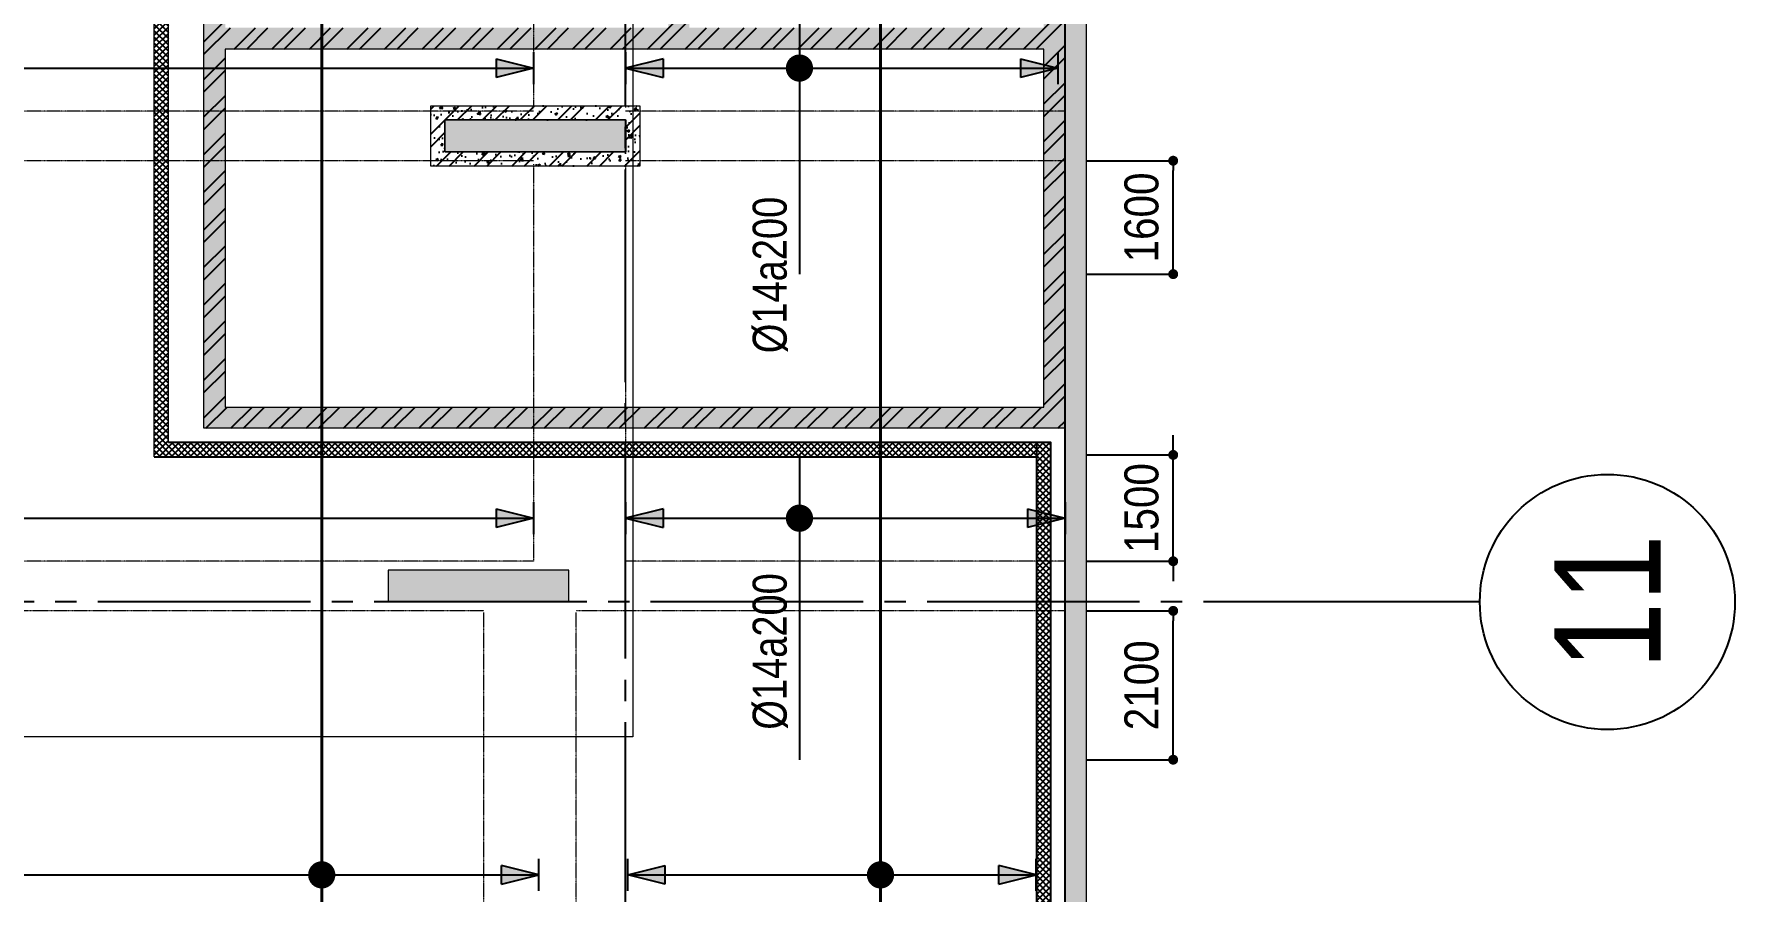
# Model space of a CAD drawing. Header units: millimetres. Extents: x -3819597 to -2591384, y 582389 to 820195.
# Drawn here: x -3341172 to -3317171, y 679740 to 691844 of the extents above; entities that cross this region are included whole.
import ezdxf
from ezdxf.enums import TextEntityAlignment as Align

# ---------------------------------------------------------------- set-up
doc = ezdxf.new("R2010")
doc.units = ezdxf.units.MM
doc.header["$MEASUREMENT"] = 0
for name, pattern in [('CENTER', [2, 1.25, -0.25, 0.25, -0.25]), ('CHG_XX_Cot_Ham 2$0$MB_Luoi truc$0$HTT Hidden 21', [3, 2, -1]), ('CHG_XX_Damsan_Ham 2$0$CHG_XX_Damsan_Ham 2$0$HIDDEN', [0.375, 0.25, -0.125]), ('CHG_XX_Luoi truc$0$MB_Luoi truc$0$Center101', [13, 10, -1, 1, -1]), ('HIDDEN', [0.375, 0.25, -0.125])]:
    doc.linetypes.add(name, pattern=pattern)
doc.layers.get('0').update_dxf_attribs({"lineweight": 9})
doc.layers.get('Defpoints').update_dxf_attribs({"color": 10, "lineweight": 0})
for name, color, linetype in [('02HN. TEXT B', 1, 'Continuous'), ('08HN. SSS X', 6, 'Continuous'), ('12HN. GRID', 1, 'CENTER'), ('CHG_XX_Damsan_Ham 2$0$CHG_XX_Damsan_Ham 2$0$MEP-00-GENERAL-35', 2, 'Continuous'), ('CHG_XX_Damsan_Ham 2$0$DTE-MEP-REVISION-1', 2, 'Continuous'), ('CHG_XX_Damsan_Ham 2$0$MEP-00-GENERAL-35', 2, 'Continuous'), ('CHG_XX_Luoi truc$0$Grid', 34, 'Continuous'), ('CHG_XX_Luoi truc$0$Grid Line', 8, 'CHG_XX_Luoi truc$0$MB_Luoi truc$0$Center101'), ('dim', 51, 'Continuous')]:
    doc.layers.add(name, color=color, linetype=linetype)
for name, color, linetype, lineweight in [('CHG_XX_Cot_Ham 2$0$NS-DuongBao', 3, 'Continuous', 18), ('CHG_XX_Cot_Ham 2$0$NS-Hatch', 8, 'Continuous', 25), ('CHG_XX_Cot_Ham 2$0$NS-Pier-H2', 150, 'Continuous', 13), ('CHG_XX_Cot_Ham 2$0$NS-Pier-H2 @ 1', 150, 'Continuous', 13), ('CHG_XX_Cot_Ham 2$0$NS-Pier-H2 @ 150', 150, 'Continuous', 13), ("CHG_XX_Damsan_Ham 2$0$CHG_XX_Damsan_Ham 2$0$'S_General_Hidden_1 Thin", 1, 'CHG_XX_Damsan_Ham 2$0$CHG_XX_Damsan_Ham 2$0$HIDDEN', 18), ('CHG_XX_Damsan_Ham 2$0$CHG_XX_Damsan_Ham 2$0$CHG_XX_Damsan_Ham 2$0$Start net bao', 3, 'Continuous', 18), ('CHG_XX_Damsan_Ham 2$0$CHG_XX_Damsan_Ham 2$0$DBAO', 3, 'Continuous', 13), ('CHG_XX_Damsan_Ham 2$0$CHG_XX_Damsan_Ham 2$0$DTE-MEP-H-SLAB TEXT', 3, 'Continuous', 0), ('CHG_XX_Damsan_Ham 2$0$CHG_XX_Damsan_Ham 2$0$mach ngung thi cong', 6, 'Continuous', 13), ('CHG_XX_Damsan_Ham 2$0$CHG_XX_Damsan_Ham 2$0$Start hatch', 8, 'Continuous', 25), ('CHG_XX_Damsan_Ham 2$0$CHG_XX_Damsan_Ham 2$0$Start net bao', 3, 'Continuous', 18), ('CHG_XX_Damsan_Ham 2$0$CHG_XX_Damsan_Ham 2$0$Start vach', 6, 'Continuous', 25), ('CHG_XX_Damsan_Ham 2$0$DTE-MEP-H-SLAB TEXT', 3, 'Continuous', 0), ('CHG_XX_Damsan_Ham 2$0$HATCH', 57, 'Continuous', 9), ('CHG_XX_Damsan_Ham 2$0$mach ngung thi cong', 6, 'Continuous', 13), ('CHG_XX_Damsan_Ham 2$0$Start vach', 6, 'Continuous', 25), ('thep chay suot', 5, 'HIDDEN', 40)]:
    doc.layers.add(name, color=color, linetype=linetype, lineweight=lineweight)
doc.styles.add('[HN042014]STYLE', font='arial.ttf', dxfattribs={"width": 0.8})
doc.styles.add('CHG_XX_Luoi truc$0$MB_Luoi truc$0$Grid A-F$0$VNI-HelveCB', font='VHELVCB_0.TTF')
doc.styles.add('MB_Luoi truc$0$Arial_C', font='arial.ttf', dxfattribs={"width": 0.85})
doc.dimstyles.new('200', dxfattribs={"dimscale": 200, "dimtxt": 2.4, "dimasz": 0.7, "dimexe": 0.0003, "dimexo": 0, "dimgap": 1, "dimtad": 1, "dimdec": 0, "dimzin": 12, "dimdsep": 46, "dimtxsty": 'MB_Luoi truc$0$Arial_C', "dimblk": 'MB_Luoi truc$0$_Dot', "dimcen": 0.5, "dimclrd": 256, "dimclre": 8, "dimclrt": 1, "dimadec": 0, "dimazin": 0, "dimtfac": 1, "dimtdec": 0, "dimtix": 1, "dimtmove": 2, "dimatfit": 3, "dimldrblk": 'MB_Luoi truc$0$HTT Arrow 30', "dimfxl": 1, "dimtolj": 1, "dimtzin": 0, "dimlwe": -1, "dimarcsym": 0})
pattern_1 = [(50, (-50, -50), (358.6301, -31.37607), [37.5, -412.5]), (355, (-50, -50), (-69.3757, 376.0961), [30, -330]), (100.45144, (-20.1, -52.6), (289.2544, 344.72), [31.8701, -350.57106]), (46.1842, (-50, 50), (533.6207, -82.7596), [56.25, -618.75]), (96.63564, (-5.53, 43.1), (467.331, 487.0593), [47.8052, -525.8569]), (351.18416, (-50, 50), (467.331, 487.0593), [45, -495]), (21, (0, 25), (298.4535, -201.30945), [37.5, -412.5]), (326, (0, 25), (121.6577, 362.575), [30, -330]), (71.45144, (24.87, 8.22), (420.1112, 161.2656), [31.8701, -350.57106]), (37.5, (-50, -50), (6.07993, 166.44693), [0, -326, 0, -335, 0, -331.25]), (7.5, (-50, -50), (131.53477, 197.20586), [0, -191, 0, -318.5, 0, -126.25]), (327.5, (-161.5, -50), (266.91122, -11.27744), [0, -125, 0, -390, 0, -517.5]), (317.5, (-211.5, -50), (291.5931, 50.0525), [0, -162.5, 0, -259, 0, -367.5])]

# ---------------------------------------------------------------- blocks, each defined once
blk = doc.blocks.new('*U419')
at = {"layer": '12HN. GRID', "linetype": 'Continuous'}
h = blk.add_hatch(color=256, dxfattribs=at)
h.dxf.hatch_style = 1
h.paths.add_polyline_path([(-44, 641.6), (44, 641.6), (0, 817.6)])
h = blk.add_hatch(color=256, dxfattribs=at)
h.dxf.hatch_style = 1
h.paths.add_polyline_path([(0, -1249), (44, -1073), (-44, -1073)])
at = {"layer": '08HN. SSS X', "linetype": 'ByBlock', "ltscale": 10}
for p, q in [((-297.6, 0), (1135.7, 0)), ((-297.6, 0), (-297.6, 0)), ((1135.7, 0), (1135.7, 0))]:
    blk.add_line(p, q, dxfattribs=at)
at = {"layer": '12HN. GRID', "linetype": 'Continuous'}
for p, q in [((-75, 817.6), (75, 817.6)), ((-44, 641.6), (0, 817.6)), ((0, 817.6), (0, -1249)), ((0, 817.6), (44, 641.6)), ((-44, 641.6), (44, 641.6)), ((-44, -1073), (44, -1073)), ((-44, -1073), (0, -1249)), ((0, -1249), (44, -1073)), ((-75, -1249), (75, -1249))]:
    blk.add_line(p, q, dxfattribs=at)
at = {"layer": '12HN. GRID', "linetype": 'Continuous', "const_width": 64, "flags": 128}
blk.add_lwpolyline([(-32, 0, -1), (32, 0, -1)], format="xyb", close=True, dxfattribs=at)
at = {"layer": '02HN. TEXT B', "linetype": 'ByBlock', "style": '[HN042014]STYLE', "width": 0.8, "flags": 8}
blk.add_attdef('0', text='', height=160, dxfattribs=at).set_placement((1102.5, 160), align=Align.MIDDLE_CENTER)
blk.add_attdef('1', text='', height=160, dxfattribs=at).set_placement((260.1, 140), align=Align.MIDDLE_LEFT)
at = {"layer": 'Defpoints', "color": 9, "linetype": 'ByBlock', "style": '[HN042014]STYLE', "width": 0.8, "flags": 9}
for tag, p in [('2', (2890.2, 3041.3)), ('3', (2890.2, 2636.5)), ('4', (2890.2, 2231.8)), ('5', (2890.2, 1841.3))]:
    blk.add_attdef(tag, text='', height=250, dxfattribs=at).set_placement(p, align=Align.MIDDLE_CENTER)
blk = doc.blocks.new('MB_Luoi truc$0$_Dot')
at = {"color": 0, "linetype": 'ByBlock', "lineweight": -2}
blk.add_line((-0.5, 0), (-1, 0), dxfattribs=at)
at = {"color": 0, "linetype": 'ByBlock', "const_width": 0.5}
blk.add_lwpolyline([(-0.25, 0, 1), (0.25, 0, 1)], format="xyb", close=True, dxfattribs=at)
blk = doc.blocks.new('*D431')
at = {"layer": 'Defpoints', "color": 0, "ltscale": 1500, "transparency": 16777216}
for p in [(-3326324, 683706), (-3325098, 683706), (-3326324, 681606)]:
    blk.add_point(p, dxfattribs=at)
at = {"layer": 'dim', "color": 8, "ltscale": 1500, "transparency": 16777216}
for p, q in [((-3326324, 683706), (-3325098, 683706)), ((-3326324, 681606), (-3325098, 681606))]:
    blk.add_line(p, q, dxfattribs=at)
at = {"layer": 'dim', "lineweight": -2, "ltscale": 1500, "transparency": 16777216}
blk.add_line((-3325098, 681746), (-3325098, 683566), dxfattribs=at)
at = {"layer": 'dim', "lineweight": -2, "ltscale": 1500, "transparency": 16777216, "xscale": 140, "yscale": 140, "zscale": 140}
for p, rotation in [((-3325098, 683706), 90), ((-3325098, 681606), 270)]:
    blk.add_blockref('MB_Luoi truc$0$_Dot', p, dxfattribs=dict(at, rotation=rotation))
at = {"layer": 'dim', "color": 1, "ltscale": 1500, "transparency": 16777216, "insert": (-3325543, 682656), "char_height": 480, "attachment_point": 5, "rotation": 90, "style": 'MB_Luoi truc$0$Arial_C'}
blk.add_mtext('\\A1;2100', dxfattribs=at)
blk = doc.blocks.new('MB_Luoi truc$0$HTT Arrow 30')
blk.add_hatch(color=256).paths.add_polyline_path([(-2.5, 0.375), (-2.5, -0.375), (0, 0)])
at = {"color": 0, "linetype": 'ByBlock', "lineweight": -2}
for p, q in [((0, 0), (-2.5, 0.375)), ((-2.5, -0.375), (-2.5, 0.375)), ((0, 0), (-2.5, -0.375))]:
    blk.add_line(p, q, dxfattribs=at)
blk = doc.blocks.new('*D432')
at = {"layer": 'Defpoints', "color": 0, "ltscale": 1500, "transparency": 16777216}
for p in [(-3326324, 685906), (-3325098, 685906), (-3326324, 684406)]:
    blk.add_point(p, dxfattribs=at)
at = {"layer": 'dim', "lineweight": -2, "ltscale": 1500, "transparency": 16777216}
for p, q in [((-3325098, 686046), (-3325098, 686186)), ((-3325098, 684406), (-3325098, 685906)), ((-3325098, 684266), (-3325098, 684126))]:
    blk.add_line(p, q, dxfattribs=at)
at = {"layer": 'dim', "color": 8, "ltscale": 1500, "transparency": 16777216}
for p, q in [((-3326324, 685906), (-3325098, 685906)), ((-3326324, 684406), (-3325098, 684406))]:
    blk.add_line(p, q, dxfattribs=at)
at = {"layer": 'dim', "lineweight": -2, "ltscale": 1500, "transparency": 16777216, "xscale": 140, "yscale": 140, "zscale": 140}
for p, rotation in [((-3325098, 685906), 270), ((-3325098, 684406), 90)]:
    blk.add_blockref('MB_Luoi truc$0$_Dot', p, dxfattribs=dict(at, rotation=rotation))
at = {"layer": 'dim', "color": 1, "ltscale": 1500, "transparency": 16777216, "insert": (-3325543, 685156), "char_height": 480, "attachment_point": 5, "rotation": 90, "style": 'MB_Luoi truc$0$Arial_C'}
blk.add_mtext('\\A1;1500', dxfattribs=at)
blk = doc.blocks.new('*U453')
at = {"layer": '12HN. GRID', "linetype": 'Continuous'}
h = blk.add_hatch(color=256, dxfattribs=at)
h.dxf.hatch_style = 1
h.paths.add_polyline_path([(-44, 641.6), (44, 641.6), (0, 817.6)])
h = blk.add_hatch(color=256, dxfattribs=at)
h.dxf.hatch_style = 1
h.paths.add_polyline_path([(0, -1215.7), (44, -1039.7), (-44, -1039.7)])
at = {"layer": '08HN. SSS X', "linetype": 'ByBlock', "ltscale": 10}
for p, q in [((-1430.8, 0), (969.1, 0)), ((-1430.8, 0), (-1430.8, 0)), ((969.1, 0), (969.1, 0))]:
    blk.add_line(p, q, dxfattribs=at)
at = {"layer": '12HN. GRID', "linetype": 'Continuous'}
for p, q in [((-75, 817.6), (75, 817.6)), ((-44, 641.6), (0, 817.6)), ((0, 817.6), (0, -1215.7)), ((0, 817.6), (44, 641.6)), ((-44, 641.6), (44, 641.6)), ((-44, -1039.7), (44, -1039.7)), ((-44, -1039.7), (0, -1215.7)), ((0, -1215.7), (44, -1039.7)), ((-75, -1215.7), (75, -1215.7))]:
    blk.add_line(p, q, dxfattribs=at)
at = {"layer": '12HN. GRID', "linetype": 'Continuous', "const_width": 64, "flags": 128}
blk.add_lwpolyline([(-32, 0, -1), (32, 0, -1)], format="xyb", close=True, dxfattribs=at)
at = {"layer": '02HN. TEXT B', "linetype": 'ByBlock', "style": '[HN042014]STYLE', "width": 0.8, "flags": 8}
blk.add_attdef('0', text='', height=160, dxfattribs=at).set_placement((1102.5, 160), align=Align.MIDDLE_CENTER)
blk.add_attdef('1', text='', height=160, dxfattribs=at).set_placement((606.4, 140), align=Align.MIDDLE_LEFT)
at = {"layer": 'Defpoints', "color": 9, "linetype": 'ByBlock', "style": '[HN042014]STYLE', "width": 0.8, "flags": 9}
for tag, p in [('2', (2890.2, 3041.3)), ('3', (2890.2, 2636.5)), ('4', (2890.2, 2231.8)), ('5', (2890.2, 1841.3))]:
    blk.add_attdef(tag, text='', height=250, dxfattribs=at).set_placement(p, align=Align.MIDDLE_CENTER)
blk = doc.blocks.new('*D451')
at = {"layer": 'Defpoints', "color": 0, "ltscale": 1500, "transparency": 16777216}
for p in [(-3326324, 690056), (-3325098, 690056), (-3326324, 688456)]:
    blk.add_point(p, dxfattribs=at)
at = {"layer": 'dim', "color": 8, "ltscale": 1500, "transparency": 16777216}
for p, q in [((-3326324, 690056), (-3325098, 690056)), ((-3326324, 688456), (-3325098, 688456))]:
    blk.add_line(p, q, dxfattribs=at)
at = {"layer": 'dim', "lineweight": -2, "ltscale": 1500, "transparency": 16777216}
blk.add_line((-3325098, 688596), (-3325098, 689916), dxfattribs=at)
at = {"layer": 'dim', "lineweight": -2, "ltscale": 1500, "transparency": 16777216, "xscale": 140, "yscale": 140, "zscale": 140}
for p, rotation in [((-3325098, 690056), 90), ((-3325098, 688456), 270)]:
    blk.add_blockref('MB_Luoi truc$0$_Dot', p, dxfattribs=dict(at, rotation=rotation))
at = {"layer": 'dim', "color": 1, "ltscale": 1500, "transparency": 16777216, "insert": (-3325543, 689256), "char_height": 480, "attachment_point": 5, "rotation": 90, "style": 'MB_Luoi truc$0$Arial_C'}
blk.add_mtext('\\A1;1600', dxfattribs=at)
blk = doc.blocks.new('*U492')
at = {"layer": '12HN. GRID', "linetype": 'Continuous'}
h = blk.add_hatch(color=256, dxfattribs=at)
h.dxf.hatch_style = 1
h.paths.add_polyline_path([(-44, 618.8), (44, 618.8), (0, 794.8)])
h = blk.add_hatch(color=256, dxfattribs=at)
h.dxf.hatch_style = 1
h.paths.add_polyline_path([(0, -2821.9), (44, -2645.9), (-44, -2645.9)])
at = {"layer": '08HN. SSS X', "linetype": 'ByBlock', "ltscale": 10}
for p, q in [((-297.6, 0), (1135.7, 0)), ((-297.6, 0), (-297.6, 0)), ((1135.7, 0), (1135.7, 0))]:
    blk.add_line(p, q, dxfattribs=at)
at = {"layer": '12HN. GRID', "linetype": 'Continuous'}
for p, q in [((-75, 794.8), (75, 794.8)), ((-44, 618.8), (0, 794.8)), ((0, 794.8), (0, -2821.9)), ((0, 794.8), (44, 618.8)), ((-44, 618.8), (44, 618.8)), ((-44, -2645.9), (44, -2645.9)), ((-44, -2645.9), (0, -2821.9)), ((0, -2821.9), (44, -2645.9)), ((-75, -2821.9), (75, -2821.9))]:
    blk.add_line(p, q, dxfattribs=at)
at = {"layer": '12HN. GRID', "linetype": 'Continuous', "const_width": 64, "flags": 128}
blk.add_lwpolyline([(-32, 0, -1), (32, 0, -1)], format="xyb", close=True, dxfattribs=at)
at = {"layer": '02HN. TEXT B', "linetype": 'ByBlock', "style": '[HN042014]STYLE', "width": 0.8, "flags": 8}
blk.add_attdef('0', text='', height=160, dxfattribs=at).set_placement((1102.5, 160), align=Align.MIDDLE_CENTER)
blk.add_attdef('1', text='', height=160, dxfattribs=at).set_placement((260.1, 140), align=Align.MIDDLE_LEFT)
at = {"layer": 'Defpoints', "color": 9, "linetype": 'ByBlock', "style": '[HN042014]STYLE', "width": 0.8, "flags": 9}
for tag, p in [('2', (2890.2, 2045)), ('3', (2890.2, 1640.2)), ('4', (2890.2, 1235.5)), ('5', (2890.2, 845))]:
    blk.add_attdef(tag, text='', height=250, dxfattribs=at).set_placement(p, align=Align.MIDDLE_CENTER)
blk = doc.blocks.new('*U501')
at = {"layer": '12HN. GRID', "linetype": 'Continuous'}
h = blk.add_hatch(color=256, dxfattribs=at)
h.dxf.hatch_style = 1
h.paths.add_polyline_path([(-44, 618.8), (44, 618.8), (0, 794.8)])
h = blk.add_hatch(color=256, dxfattribs=at)
h.dxf.hatch_style = 1
h.paths.add_polyline_path([(0, -2821.9), (44, -2645.9), (-44, -2645.9)])
at = {"layer": '08HN. SSS X', "linetype": 'ByBlock', "ltscale": 10}
for p, q in [((-1430.8, 0), (969.1, 0)), ((-1430.8, 0), (-1430.8, 0)), ((969.1, 0), (969.1, 0))]:
    blk.add_line(p, q, dxfattribs=at)
at = {"layer": '12HN. GRID', "linetype": 'Continuous'}
for p, q in [((-75, 794.8), (75, 794.8)), ((-44, 618.8), (0, 794.8)), ((0, 794.8), (0, -2821.9)), ((0, 794.8), (44, 618.8)), ((-44, 618.8), (44, 618.8)), ((-44, -2645.9), (44, -2645.9)), ((-44, -2645.9), (0, -2821.9)), ((0, -2821.9), (44, -2645.9)), ((-75, -2821.9), (75, -2821.9))]:
    blk.add_line(p, q, dxfattribs=at)
at = {"layer": '12HN. GRID', "linetype": 'Continuous', "const_width": 64, "flags": 128}
blk.add_lwpolyline([(-32, 0, -1), (32, 0, -1)], format="xyb", close=True, dxfattribs=at)
at = {"layer": '02HN. TEXT B', "linetype": 'ByBlock', "style": '[HN042014]STYLE', "width": 0.8, "flags": 8}
blk.add_attdef('0', text='', height=160, dxfattribs=at).set_placement((1102.5, 160), align=Align.MIDDLE_CENTER)
blk.add_attdef('1', text='', height=160, dxfattribs=at).set_placement((606.4, 140), align=Align.MIDDLE_LEFT)
at = {"layer": 'Defpoints', "color": 9, "linetype": 'ByBlock', "style": '[HN042014]STYLE', "width": 0.8, "flags": 9}
for tag, p in [('2', (2890.2, 3041.3)), ('3', (2890.2, 2636.5)), ('4', (2890.2, 2231.8)), ('5', (2890.2, 1841.3))]:
    blk.add_attdef(tag, text='', height=250, dxfattribs=at).set_placement(p, align=Align.MIDDLE_CENTER)
blk = doc.blocks.new('*U1035')
at = {"layer": 'CHG_XX_Cot_Ham 2$0$NS-Pier-H2 @ 1'}
h = blk.add_hatch(color=256, dxfattribs=at)
h.dxf.hatch_style = 1
h.paths.add_polyline_path([(450, 0), (0, 0), (0, -2550), (450, -2550)])
at = {"layer": 'CHG_XX_Cot_Ham 2$0$NS-Pier-H2 @ 150'}
h = blk.add_hatch(color=256, dxfattribs=at)
h.dxf.hatch_style = 1
h.paths.add_polyline_path([(450, 0), (0, 0), (0, -2550), (450, -2550)])
blk = doc.blocks.new('CHG_XX_Cot_Ham 2$0$Block A_C450x2250')
at = {"layer": 'CHG_XX_Cot_Ham 2$0$NS-Pier-H2'}
blk.add_lwpolyline([(450, -2550), (0, -2550), (0, 0), (450, 0)], close=True, dxfattribs=at)
blk.add_blockref('*U1035', (0, 0), dxfattribs=at)
blk = doc.blocks.new('*U1029')
at = {"layer": 'CHG_XX_Luoi truc$0$Grid Line'}
blk.add_line((0, 0), (0, 608), dxfattribs=at)
at = {"layer": 'CHG_XX_Luoi truc$0$Grid', "lineweight": -2, "style": 'CHG_XX_Luoi truc$0$MB_Luoi truc$0$Grid A-F$0$VNI-HelveCB'}
for tag, p in [('GRIDSUB', (0, 617)), ('GRID', (0, -9))]:
    blk.add_attdef(tag, text='', height=5, dxfattribs=at).set_placement(p, align=Align.MIDDLE)
blk = doc.blocks.new('*U1031')
at = {"layer": 'CHG_XX_Luoi truc$0$Grid', "lineweight": -2}
blk.add_line((0, -3), (0, 0), dxfattribs=at)
blk.add_circle((0, -9), 6, dxfattribs=at)
at = {"layer": 'CHG_XX_Luoi truc$0$Grid Line'}
blk.add_line((0, 0), (0, 438), dxfattribs=at)
at = {"layer": 'CHG_XX_Luoi truc$0$Grid', "lineweight": -2, "style": 'CHG_XX_Luoi truc$0$MB_Luoi truc$0$Grid A-F$0$VNI-HelveCB'}
for tag, p in [('GRIDSUB', (0, 447)), ('GRID', (0, -9))]:
    blk.add_attdef(tag, text='', height=5, dxfattribs=at).set_placement(p, align=Align.MIDDLE)
blk = doc.blocks.new('CHG_XX_Luoi truc')
at = {"layer": 'CHG_XX_Luoi truc$0$Grid', "xscale": 300, "yscale": 300, "zscale": 300}
blk.add_blockref('*U1029', (99550, -12747), dxfattribs=at)
at = {"layer": 'CHG_XX_Luoi truc$0$Grid'}
ref = blk.add_blockref('*U1031', (110703, 73850), dxfattribs=dict(at, xscale=300.0000000000013, yscale=300.0000000000013, zscale=300.0000000000013, rotation=90))
ref.add_attrib('GRID', '11', dxfattribs={"lineweight": -2, "height": 1500, "rotation": 90, "style": 'CHG_XX_Luoi truc$0$MB_Luoi truc$0$Grid A-F$0$VNI-HelveCB'}).set_placement((113403, 73850), align=Align.MIDDLE)
blk = doc.blocks.new('CHG_XX_Cot_Ham 2')
at = {"layer": 'CHG_XX_Cot_Ham 2$0$NS-Hatch'}
h = blk.add_hatch(dxfattribs=at)
h.set_pattern_fill('ANSI32', color=256, scale=1000, style=0)
h.paths.add_polyline_path([(93600, 76300), (105750.8, 76300), (105750.8, 127475), (93600, 127475)])
h.paths.add_polyline_path([(93900, 107200), (93900, 112700), (105450.8, 112700), (105450.8, 107200)], flags=16)
h.paths.add_polyline_path([(101300.8, 106900), (101300.8, 99800), (93900, 99800), (93900, 106900)], flags=16)
h.paths.add_polyline_path([(93900, 113000), (93900, 118675), (105450.8, 118675), (105450.8, 113000)], flags=16)
h.paths.add_polyline_path([(101600.8, 106900), (105450.8, 106900), (105450.8, 92450), (93900, 92450), (93900, 99500), (101600.8, 99500)], flags=16)
h.paths.add_polyline_path([(93900, 118975), (93900, 122500), (95950, 122500), (95950, 118975)], flags=16)
h.paths.add_polyline_path([(96250, 118975), (96250, 127175), (105450.8, 127175), (105450.8, 118975)], flags=16)
h.paths.add_polyline_path([(100150.8, 92150), (100150.8, 87350), (93900, 87350), (93900, 92150)], flags=16)
h.paths.add_polyline_path([(93900, 122800), (93900, 127175), (95950, 127175), (95950, 122800)], flags=16)
h.paths.add_polyline_path([(100450.8, 92150), (105450.8, 92150), (105450.8, 81950), (100450.8, 81950)], flags=16)
h.paths.add_polyline_path([(100150.8, 87050), (100150.8, 81950), (93900, 81950), (93900, 87050)], flags=16)
h.paths.add_polyline_path([(105450.8, 81650), (105450.8, 76600), (93900, 76600), (93900, 81650)], flags=16)
h = blk.add_hatch(dxfattribs=at)
h.set_pattern_fill('AR-CONC', color=256, scale=50)
h.set_pattern_definition(pattern_1)
h.paths.add_polyline_path([(105750, 127475), (93600, 127475), (93600, 76300), (105750.8, 76300)])
h.paths.add_polyline_path([(93900, 107200), (93900, 112700), (105450.8, 112700), (105450.8, 107200)], flags=16)
h.paths.add_polyline_path([(101300.8, 106900), (101300.8, 99800), (93900, 99800), (93900, 106900)], flags=16)
h.paths.add_polyline_path([(93900, 113000), (93900, 118675), (105450.8, 118675), (105450.8, 113000)], flags=16)
h.paths.add_polyline_path([(101600.8, 106900), (105450.8, 106900), (105450.8, 92450), (93900, 92450), (93900, 99500), (101600.8, 99500)], flags=16)
h.paths.add_polyline_path([(93900, 118975), (93900, 122500), (95950, 122500), (95950, 118975)], flags=16)
h.paths.add_polyline_path([(96250, 118975), (96250, 127175), (105450.8, 127175), (105450.8, 118975)], flags=16)
h.paths.add_polyline_path([(100150.8, 92150), (100150.8, 87350), (93900, 87350), (93900, 92150)], flags=16)
h.paths.add_polyline_path([(93900, 122800), (93900, 127175), (95950, 127175), (95950, 122800)], flags=16)
h.paths.add_polyline_path([(100450.8, 92150), (105450.8, 92150), (105450.8, 81950), (100450.8, 81950)], flags=16)
h.paths.add_polyline_path([(100150.8, 87050), (100150.8, 81950), (93900, 81950), (93900, 87050)], flags=16)
h.paths.add_polyline_path([(105450.8, 81650), (105450.8, 76600), (93900, 76600), (93900, 81650)], flags=16)
h = blk.add_hatch(dxfattribs=at)
h.set_pattern_fill('AR-CONC', color=256, scale=50)
h.set_pattern_definition(pattern_1)
h.paths.add_polyline_path([(99550.8, 80200), (97000.8, 80200), (97000.8, 80650), (99550.8, 80650)], flags=16)
h.paths.add_polyline_path([(99750.8, 80000), (96800.8, 80000), (96800.8, 80850), (99750.8, 80850)])
h = blk.add_hatch(dxfattribs=at)
h.set_pattern_fill('ANSI32,_O', color=256, scale=1000)
h.set_pattern_definition([(45, (-2213768.6, 546866.82), (-265.16504, 265.16504), []), (45, (-2213591.8, 546866.82), (-265.16504, 265.16504), [])])
h.paths.add_polyline_path([(96800.8, 80000), (99750.8, 80000), (99750.8, 80850), (96800.8, 80850)])
h.paths.add_polyline_path([(97000.8, 80200), (99550.8, 80200), (99550.8, 80650), (97000.8, 80650)], flags=16)
at = {"layer": 'CHG_XX_Cot_Ham 2$0$NS-Pier-H2'}
h = blk.add_hatch(color=256, dxfattribs=at)
h.dxf.hatch_style = 1
h.paths.add_polyline_path([(99639.2, 163400), (-10900, 163400), (-10900, 85450), (-300, 85450), (-300, 84050), (32350, 84050), (32350, -9000), (103575.5, -9000), (106050, -6022), (106050, 158254.3)])
h.paths.add_polyline_path([(99533.7, 163100), (105750, 158110.4), (105750, 90450), (105650, 90450), (105750, 90450), (105750, 13850), (105750, 13722.3), (105750, -5913.6), (103434.7, -8700), (93599.8, -8700), (93299.8, -8700), (32650, -8700), (32650, 84350), (0, 84350), (0, 85750), (-10600, 85750), (-10600, 163100), (93600, 163100)], flags=16)
at = {"layer": 'CHG_XX_Cot_Ham 2$0$NS-DuongBao'}
for points in [[(93600, 127475), (105750.8, 127475), (105750.8, 76300), (93600, 76300)], [(105450.8, 81650), (93900, 81650), (93900, 76600), (105450.8, 76600)], [(99750.8, 80000), (96800.8, 80000), (96800.8, 80850), (99750.8, 80850)]]:
    blk.add_lwpolyline(points, close=True, dxfattribs=at)
at = {"layer": 'CHG_XX_Cot_Ham 2$0$NS-Pier-H2'}
for p, q in [((106050, 158254.3), (106050, -6022)), ((105750, 90450), (105750, 13850))]:
    blk.add_line(p, q, dxfattribs=at)
at = {"layer": 'CHG_XX_Cot_Ham 2$0$NS-Pier-H2', "linetype": 'CHG_XX_Cot_Ham 2$0$MB_Luoi truc$0$HTT Hidden 21'}
blk.add_lwpolyline([(99639.2, 163400), (106050, 158254.3), (106050, -6022), (103575.5, -9000), (32350, -9000), (32350, 84050), (-300, 84050), (-300, 85450), (-10900, 85450), (-10900, 163400)], close=True, dxfattribs=at)
at = {"layer": 'CHG_XX_Cot_Ham 2$0$NS-Pier-H2'}
blk.add_lwpolyline([(99550.8, 80200), (97000.8, 80200), (97000.8, 80650), (99550.8, 80650)], close=True, dxfattribs=at)
blk.add_blockref('CHG_XX_Luoi truc', (0, 0), dxfattribs=at)
at = {"layer": 'CHG_XX_Cot_Ham 2$0$NS-Pier-H2', "xscale": -1, "rotation": 90}
for p in [(97000, 80650), (96200, 74300)]:
    blk.add_blockref('CHG_XX_Cot_Ham 2$0$Block A_C450x2250', p, dxfattribs=at)
blk = doc.blocks.new('CHG_XX_Damsan_Ham 2$0$CHG_XX_Damsan_Ham 2$0$sdfsgdh')
at = {"layer": 'CHG_XX_Damsan_Ham 2$0$CHG_XX_Damsan_Ham 2$0$Start hatch', "ltscale": 0.5}
h = blk.add_hatch(dxfattribs=at)
h.set_pattern_fill('ANSI37', color=256, scale=500)
h.paths.add_polyline_path([(103800, -76625), (103600, -76625), (103600, -85000), (116050, -85000), (116050, -84800), (103800, -84800)])
h.paths.add_polyline_path([(102287, -77624), (102487, -77624), (102487, -74225), (103600, -74225), (103600, -74025), (102287, -74025)])
h = blk.add_hatch(dxfattribs=at)
h.set_pattern_fill('ANSI37', color=256, scale=500)
h.paths.add_polyline_path([(116250, -84800), (116050, -84800), (116050, -123126), (116250, -123126)])
at = {"layer": 'CHG_XX_Damsan_Ham 2$0$CHG_XX_Damsan_Ham 2$0$MEP-00-GENERAL-35'}
for points in [[(116250, -123126), (116250, -84800)], [(116050, -122926), (116050, -85000)]]:
    blk.add_lwpolyline(points, dxfattribs=at)
at = {"layer": 'CHG_XX_Damsan_Ham 2$0$DTE-MEP-H-SLAB TEXT', "color": 2, "ltscale": 0.5, "flags": 128}
for points in [[(103600, -85000), (103600, -76625)], [(103800, -84800), (103800, -76625)]]:
    blk.add_lwpolyline(points, dxfattribs=at)
at = {"layer": 'CHG_XX_Damsan_Ham 2$0$DTE-MEP-REVISION-1', "ltscale": 0.5}
blk.add_line((103600, -85000), (116050, -85000), dxfattribs=at)
at = {"layer": 'CHG_XX_Damsan_Ham 2$0$MEP-00-GENERAL-35'}
for points in [[(116250, -123126), (116250, -84800), (103800, -84800)], [(116050, -122926), (116050, -84800)]]:
    blk.add_lwpolyline(points, dxfattribs=at)
blk = doc.blocks.new('CHG_XX_Damsan_Ham 2', base_point=(3089256, -609981))
at = {"layer": "CHG_XX_Damsan_Ham 2$0$CHG_XX_Damsan_Ham 2$0$'S_General_Hidden_1 Thin", "ltscale": 10}
for p, q in [((98250, 83375), (98250, 80825)), ((99550, 83375), (99550, 80825)), ((98250, 80775), (87400, 80775)), ((105750, 80775), (99550, 80775)), ((98250, 80075), (87400, 80075)), ((98250, 80025), (98250, 74425)), ((105750, 80075), (99550, 80075)), ((99550, 80025), (99550, 74425)), ((98250, 74425), (87400, 74425)), ((105750, 74425), (99550, 74425)), ((97550, 73725), (87400, 73725)), ((97550, 65850), (97550, 73700)), ((105750, 73725), (98850, 73725)), ((98850, 65850), (98850, 73700))]:
    blk.add_line(p, q, dxfattribs=at)
at = {"layer": 'CHG_XX_Damsan_Ham 2$0$CHG_XX_Damsan_Ham 2$0$CHG_XX_Damsan_Ham 2$0$Start net bao'}
for points in [[(-10900, 163400), (99639, 163400), (106050, 158250), (106050, -6022), (103576, -9000), (32350, -9000), (32350, 84050), (-300, 84050)], [(105750, 90450), (105750, 48850)]]:
    blk.add_lwpolyline(points, dxfattribs=at)
at = {"layer": 'CHG_XX_Damsan_Ham 2$0$CHG_XX_Damsan_Ham 2$0$mach ngung thi cong'}
blk.add_lwpolyline([(23700, 90148), (-100, 90150), (-100, 153400), (99650, 153400), (99650, 71950), (75851, 71950), (75851, 88800), (75851, 88800), (75851, 129600), (23700, 129600)], close=True, dxfattribs=at)
at = {"layer": 'CHG_XX_Damsan_Ham 2$0$CHG_XX_Damsan_Ham 2$0$Start net bao'}
for points in [[(-10900, 163400), (99639, 163400), (106050, 158250), (106050, -6022), (103576, -9000), (32350, -9000), (32350, 84050), (-300, 84050)], [(105750, 90450), (105750, 48850)]]:
    blk.add_lwpolyline(points, dxfattribs=at)
at = {"layer": 'CHG_XX_Damsan_Ham 2$0$CHG_XX_Damsan_Ham 2$0$Start vach'}
blk.add_lwpolyline([(105750, 12350), (105750, 156610)], dxfattribs=at)
at = {"layer": 'CHG_XX_Damsan_Ham 2$0$mach ngung thi cong'}
blk.add_lwpolyline([(23900, 90148), (-100, 90150), (-100, 153400), (99650, 153400), (99650, 71950), (75549, 71950), (75549, 88800), (75549, 88800), (75549, 129500), (23900, 129500)], close=True, dxfattribs=at)
at = {"layer": 'CHG_XX_Damsan_Ham 2$0$Start vach'}
blk.add_lwpolyline([(105750, 12350), (105750, 156610)], dxfattribs=at)
at = {"layer": 'CHG_XX_Damsan_Ham 2$0$CHG_XX_Damsan_Ham 2$0$DBAO'}
blk.add_blockref('CHG_XX_Cot_Ham 2', (0, 0), dxfattribs=at)
at = {"layer": 'CHG_XX_Damsan_Ham 2$0$CHG_XX_Damsan_Ham 2$0$DTE-MEP-H-SLAB TEXT'}
blk.add_blockref('CHG_XX_Damsan_Ham 2$0$CHG_XX_Damsan_Ham 2$0$sdfsgdh', (-10700, 160900), dxfattribs=at)
at = {"layer": 'CHG_XX_Damsan_Ham 2$0$HATCH'}
blk.add_blockref('CHG_XX_Cot_Ham 2', (0, 0), dxfattribs=at)
blk = doc.blocks.new('*U867')
at = {"layer": '12HN. GRID', "linetype": 'Continuous'}
h = blk.add_hatch(color=256, dxfattribs=at)
h.dxf.hatch_style = 1
h.paths.add_polyline_path([(0, -1020.8), (44, -844.8), (-44, -844.8)])
for p, q in [((0, 2620.8), (0, -1020.8)), ((-44, -844.8), (44, -844.8)), ((-44, -844.8), (0, -1020.8)), ((0, -1020.8), (44, -844.8)), ((-75, -1020.8), (75, -1020.8))]:
    blk.add_line(p, q, dxfattribs=at)
at = {"layer": '12HN. GRID', "linetype": 'Continuous', "const_width": 64, "flags": 128}
blk.add_lwpolyline([(-32, 0, 1), (32, 0, 1)], format="xyb", close=True, dxfattribs=at)
at = {"layer": 'thep chay suot', "linetype": 'HIDDEN', "ltscale": 10}
blk.add_line((-26333.4, 0), (31133.2, 0), dxfattribs=at)
at = {"layer": '02HN. TEXT B', "linetype": 'ByBlock', "style": '[HN042014]STYLE', "width": 0.8, "flags": 8}
blk.add_attdef('1', text='', height=160, dxfattribs=at).set_placement((-814.5, 134.4), align=Align.MIDDLE_LEFT)
blk.add_attdef('0', text='', height=160, dxfattribs=at).set_placement((-351.3, 10.6), align=Align.MIDDLE_CENTER)
at = {"layer": 'Defpoints', "color": 9, "linetype": 'ByBlock', "style": '[HN042014]STYLE', "width": 0.8, "flags": 9}
for tag, p in [('2', (27456.6, 1373.3)), ('3', (27456.6, 968.5)), ('4', (27456.6, 563.8)), ('5', (27456.6, 173.3))]:
    blk.add_attdef(tag, text='', height=250, dxfattribs=at).set_placement(p, align=Align.MIDDLE_CENTER)
blk = doc.blocks.new('*U868')
at = {"layer": '12HN. GRID', "linetype": 'Continuous'}
h = blk.add_hatch(color=256, dxfattribs=at)
h.dxf.hatch_style = 1
h.paths.add_polyline_path([(-44, 1012.1), (44, 1012.1), (0, 1188.1)])
h = blk.add_hatch(color=256, dxfattribs=at)
h.dxf.hatch_style = 1
h.paths.add_polyline_path([(0, -731.8), (44, -555.8), (-44, -555.8)])
for p, q in [((-75, 1188.1), (75, 1188.1)), ((-44, 1012.1), (0, 1188.1)), ((0, 1188.1), (0, -731.8)), ((0, 1188.1), (44, 1012.1)), ((-44, 1012.1), (44, 1012.1)), ((-44, -555.8), (44, -555.8)), ((-44, -555.8), (0, -731.8)), ((0, -731.8), (44, -555.8)), ((-75, -731.8), (75, -731.8))]:
    blk.add_line(p, q, dxfattribs=at)
at = {"layer": '12HN. GRID', "linetype": 'Continuous', "const_width": 64, "flags": 128}
blk.add_lwpolyline([(-32, 0, 1), (32, 0, 1)], format="xyb", close=True, dxfattribs=at)
at = {"layer": 'thep chay suot', "linetype": 'HIDDEN', "ltscale": 10}
blk.add_line((-26333.4, 0), (30169.5, 0), dxfattribs=at)
at = {"layer": '02HN. TEXT B', "linetype": 'ByBlock', "style": '[HN042014]STYLE', "width": 0.8, "flags": 8}
blk.add_attdef('1', text='', height=160, dxfattribs=at).set_placement((-814.5, 134.4), align=Align.MIDDLE_LEFT)
blk.add_attdef('0', text='', height=160, dxfattribs=at).set_placement((-351.3, 10.6), align=Align.MIDDLE_CENTER)
at = {"layer": 'Defpoints', "color": 9, "linetype": 'ByBlock', "style": '[HN042014]STYLE', "width": 0.8, "flags": 9}
for tag, p in [('2', (27456.6, 1373.3)), ('3', (27456.6, 968.5)), ('4', (27456.6, 563.8)), ('5', (27456.6, 173.3))]:
    blk.add_attdef(tag, text='', height=250, dxfattribs=at).set_placement(p, align=Align.MIDDLE_CENTER)

msp = doc.modelspace()

# ---------------------------------------------------------------- block references
at = {"layer": '08HN. SSS X', "linetype": 'Continuous'}
ref = msp.add_blockref('*U501', (-3342589.9, 691363.4), dxfattribs=dict(at, xscale=-3, yscale=3, zscale=3, rotation=90))
ref.add_attrib('1', '%%c25a200', dxfattribs={"layer": '02HN. TEXT B', "linetype": 'ByBlock', "height": 480, "rotation": 90, "style": '[HN042014]STYLE', "width": 0.8}).set_placement((-3343009.9, 687340.7), align=Align.MIDDLE_LEFT)
ref = msp.add_blockref('*U453', (-3330371.4, 691363.4), dxfattribs=dict(at, xscale=-3, yscale=3, zscale=3, rotation=90))
ref.add_attrib('1', '%%c14a200', dxfattribs={"layer": '02HN. TEXT B', "linetype": 'ByBlock', "height": 480, "rotation": 90, "style": '[HN042014]STYLE', "width": 0.8}).set_placement((-3330791.4, 687340.7), align=Align.MIDDLE_LEFT)
ref = msp.add_blockref('*U492', (-3342589.9, 685013.4), dxfattribs=dict(at, xscale=-3, yscale=3, zscale=3, rotation=90))
ref.add_attrib('1', '%%c25a200', dxfattribs={"layer": '02HN. TEXT B', "linetype": 'ByBlock', "height": 480, "rotation": 90, "style": '[HN042014]STYLE', "width": 0.8}).set_placement((-3343009.9, 682029.7), align=Align.MIDDLE_LEFT)
ref = msp.add_blockref('*U419', (-3330371.4, 685013.4), dxfattribs=dict(at, xscale=-3, yscale=3, zscale=3, rotation=90))
ref.add_attrib('1', '%%c14a200', dxfattribs={"layer": '02HN. TEXT B', "linetype": 'ByBlock', "height": 480, "rotation": 90, "style": '[HN042014]STYLE', "width": 0.8}).set_placement((-3330791.4, 682029.7), align=Align.MIDDLE_LEFT)
at = {"layer": 'dim', "ltscale": 1500}
msp.add_blockref('CHG_XX_Damsan_Ham 2', (-343118.3, 0), dxfattribs=at)
at = {"layer": 'thep chay suot', "xscale": 3, "yscale": 3, "zscale": 3, "rotation": 90}
for name, p in [('*U867', (-3337112, 679981.3)), ('*U868', (-3329227.9, 679981.3))]:
    msp.add_blockref(name, p, dxfattribs=at)

# ---------------------------------------------------------------- dimensions: what is measured, and where the dimension line sits
at = {"layer": 'dim', "ltscale": 1500}
for base, p1, p2, picture, middle in [((-3325097.6, 690056), (-3326324.3, 688456.2), (-3326324.3, 690056), '*D451', (-3325542.7, 689256.1)), ((-3325097.6, 685906.2), (-3326324.3, 684406), (-3326324.3, 685906.2), '*D432', (-3325542.7, 685156.1)), ((-3325097.6, 683706), (-3326324.3, 681606.2), (-3326324.3, 683706), '*D431', (-3325542.7, 682656.1))]:
    dim = msp.add_linear_dim(base=base, p1=p1, p2=p2, angle=90, dimstyle='200', override={"dimfxl": 8, "dimfxlon": 1, "dimarcsym": 1}, dxfattribs=at)
    dim.commit()
    dim.dimension.update_dxf_attribs({"geometry": picture, "text_midpoint": middle})

doc.saveas('drawing.dxf')
